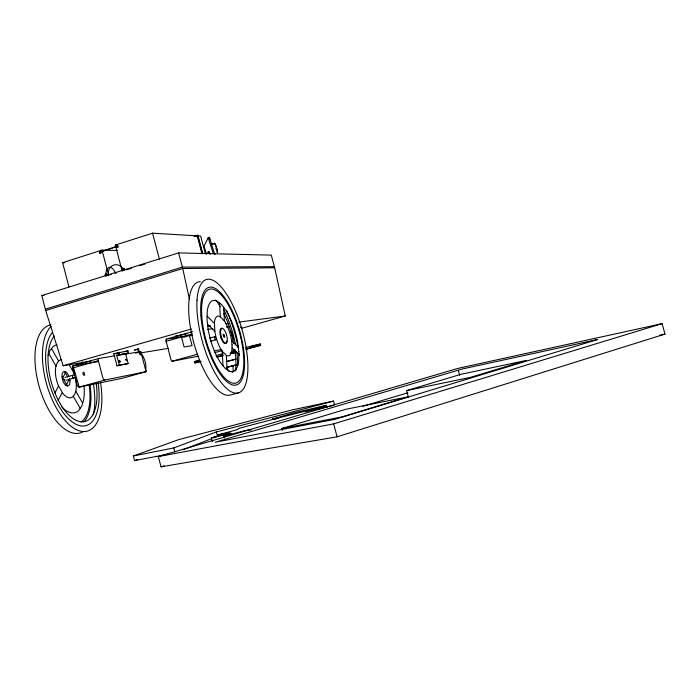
<?xml version="1.0" encoding="UTF-8"?>
<svg xmlns="http://www.w3.org/2000/svg" width="700" height="700" viewBox="0 0 700 700"><rect width="100%" height="100%" fill="white"/><g stroke="black" fill="none" stroke-linecap="round" stroke-linejoin="round"><path stroke-width="1.05" d="M119.928 361.454L119.263 360.491M65.896 380.389L74.069 377.939M209.843 239.365L209.641 238.525M119.945 361.707C118.457 361.331 120.418 360.334 119.56 361.41M99.697 251.974L99.767 252.84M48.107 355.556L49.893 350.578L53.121 346.605A35.087 16.756 74.2 0 1 57.181 344.881M126.438 360.535L126.534 359.835M126.543 360.395L125.755 359.59M214.716 254.231L209.361 237.274L208.215 237.615L204.032 246.172L206.553 254.17M54.854 393.094L58.538 385.989M62.326 378.709L65.8 372.015M226.354 342.431L225.33 343.551A7.849 2.756 74.3 0 1 221.944 340.156L220.561 336.402A7.849 2.756 74.3 0 1 220.194 329.604L221.305 328.387A7.849 2.756 74.3 0 1 222.084 328.545M58.074 400.47L62.265 392.551M66.027 385.446L69.606 378.691M76.615 365.453L77.578 363.65L78.444 365.47M210.088 254.196L209.178 251.282L207.778 252.438L208.661 252.175M119.438 360.447L119.21 361.48L119.884 362.049M117.014 245.963C119.044 244.501 118.309 248.946 116.874 246.829M73.404 375.454A1.558 0.735 74.2 0 0 72.441 376.058A1.558 0.735 74.2 0 0 73.334 378.14L74.007 377.834A1.558 0.735 74.2 0 0 74.078 377.536M99.951 251.632L100.853 252.035L100.389 253.146M119.612 354.602L119.569 354.751M125.711 353.666L126.446 353.623L125.956 353.692M126.735 353.483L126.096 353.701L126.63 353.483M221.287 356.195L223.072 355.644M183.181 449.689L211.487 438.707M213.509 437.929L216.545 436.748M224.306 438.095L223.79 436.135L231.254 433.291L211.435 437.902L212.441 441.691M167.624 454.265L134.531 460.617L133.324 455.98L173.801 447.93L216.379 431.918L333.541 401.091L334.504 404.67M134.531 460.617L137.55 459.498M133.324 455.98L178.71 439.635L291.743 409.99L333.541 401.091M184.686 337.024L184.966 336.936M231.709 366.118L236.425 364.814L231.035 366.284M241.08 327.364L241.745 327.092L240.704 327.285M305.2 411.933L314.659 409.447M122.185 271.154L115.334 245.088L152.53 233.17L197.207 235.865M68.924 286.834L62.615 262.692L102.016 250.075L117.32 250.469M166.425 339.089L166.32 339.124A2.196 0.866 74.1 0 0 166.005 340.786L166.049 341.005M193.996 236.373L197.873 235.287L202.764 253.706M197.873 235.287L194.39 236.381M337.111 436.809L665 334.084L662.077 323.636L457.791 368.419L158.34 456.549L161.044 466.83L337.111 436.809L333.646 423.894L158.34 456.549M91.14 361.121L63.14 365.75L45.692 310.494L41.799 295.54L178.605 252.91L271.285 255.115L274.689 267.803L285.25 315.998L241.43 328.361M126.332 269.859L131.513 268.249M139.808 265.668L144.987 264.049M221.891 355.565L220.325 356.072L221.69 355.845M45.343 309.155L182.376 267.12L274.382 266.674M45.692 310.494L182.744 268.52L274.689 267.803M221.996 355.933L220.421 356.44L221.795 356.213M233.599 352.695L234.631 352.38M333.646 423.894L662.077 323.636M210.656 244.431L214.498 243.267M210.752 244.737L214.594 243.582M406.613 390.6L461.099 374.273L526.207 360.439L470.391 377.37L406.613 390.6L408.441 397.355M281.776 428.496L345.748 409.308L408.196 396.795L341.985 416.902L281.776 428.496L282.293 430.447M161.044 466.83L164.176 465.894M362.889 406.262L407.864 392.77M216.081 355.618L222.88 353.666M216.431 356.947L223.23 355.005M326.856 407.251L326.349 405.352L318.421 407.68L324.275 406.464L315.604 409.22M137.699 349.317C143.071 347.567 127.732 351.846 137.699 349.317A12.486 1.54 74.9 0 0 140.893 352.835M272.449 419.571L278.18 417.891L272.309 419.108L294.21 412.746L326.349 405.352M211.435 437.902L229.88 432.486L217.945 434.884L218.435 436.73M246.269 349.108L247.494 348.714L245.822 349.099M63.14 365.75L191.468 329M128.161 363.554L116.996 365.803L113.837 353.754L127.916 350.866L128.485 353.019L116.699 355.276L119.289 365.155L128.161 363.554L125.606 353.832M186.874 333.83L175.446 336.227L180.513 335.501M124.836 351.741L127.916 350.866M192.623 331.634L166.338 339.124L192.649 335.265M114.94 355.836L98.761 358.47L73.027 365.803L98.656 361.498M116.699 355.276L128.485 353.019M166.136 341.338L192.369 333.891M72.695 367.99L98.35 360.701L98.236 360.159A2.144 0.963 74 0 1 98.761 358.47M135.581 353.106L140.814 351.619L146.09 371.674L121.949 378.359L79.065 387.126A2.835 1.33 74.5 0 1 77.044 384.65L72.599 367.614M226.765 327.189L228.804 326.611M64.951 377.449L72.791 375.235M209.65 338.135L214.83 336.683M235.095 365.269L236.119 364.98M116.996 365.803L119.289 365.155M210.639 341.215L215.819 339.754M146.09 371.674L104.877 380.012L79.205 387.144L73.01 365.811A2.126 0.997 74 0 0 72.572 367.456L72.608 367.666M197.365 354.244L172.043 361.217A2.179 0.857 74.5 0 1 170.879 359.301L166.031 340.944M214.865 352.608L222.023 350.621M201.11 361.646L194.959 362.906L194.609 361.585L199.771 360.159M231.639 351.33L235.428 350.324M245.709 347.489L260.33 343.998L260.689 345.319L246.321 349.274M250.075 346.824L260.33 343.998M194.959 362.906L200.121 361.48M230.23 353.124L235.786 351.662M246.059 348.828L260.689 345.319M217.612 357.175L221.734 356.037M231.35 353.421L234.369 352.66M229.285 371.306A6.265 4.209 74.5 0 1 226.94 367.308L232.881 365.715A6.212 1.103 82.8 0 1 232.881 371.936M226.196 361.637L236.18 359.065M226.791 361.498L235.515 359.257M232.321 366.021L233.8 365.619M217.945 434.884L237.282 429.66L238.612 428.426C267.321 420.796 295.934 413.306 324.817 406.455L319.226 408.774L333.865 405.326M119.464 354.602L119.341 354.812M238.446 392.901L230.396 395.01A58.756 21.035 74.3 0 1 193.515 341.819A58.756 21.035 74.3 0 1 200.305 281.627M223.79 436.135L246.873 430.159L251.221 430.045M119.709 362.101L119.77 360.815L119.639 361.27M230.86 353.132L234.824 352.179M230.956 353.5L235.366 352.485L232.759 353.071M226.94 367.308L233.398 365.689M100.188 253.199L101.01 252.901L101.045 251.843M275.73 418.933L277.804 418.451M659.663 335.204L665 334.084M194.609 361.585L199.736 360.544M198.266 356.23L172.279 361.244M214.235 350.892L221.611 349.51M140.42 352.949L168.263 348.373M118.169 355.311L140.814 351.619M113.837 353.754L118.808 352.957M179.051 337.592L181.064 337.295M183.076 336.998L186.104 336.551M207.498 329.42L212.809 328.685M226.634 326.769L228.76 326.471M207.515 326.235L210.761 325.815M225.873 323.82L228.034 323.54M238.822 322.114L285.25 315.998M104.877 380.012L104.729 380.021A2.826 1.269 74.5 0 1 102.76 377.536L98.271 360.377M41.799 295.54L43.969 295.435M62.615 262.692L64.776 262.701M115.334 245.088L117.486 245.166M99.986 253.19L100.476 253.207M197.566 235.891L200.673 236.075L205.371 253.767M100.275 253.199C98.551 253.269 99.593 250.521 100.905 251.676M207.567 324.257L214.821 331.275M220.754 337.015L221.55 339.22M232.041 347.935L238.814 354.489M207.13 316.102L214.401 323.382M220.343 329.332L221.051 330.041M231.569 340.576L238.306 347.322M68.994 364.315L73.509 372.286A19.574 9.345 74.2 0 1 74.515 375.121M48.825 353.553L56.017 366.118M62.046 376.644L67.375 385.945M73.299 396.287L80.22 408.371M51.511 348.582L58.651 361.095M64.627 371.586L67.734 377.037M69.16 379.531L69.913 380.844M75.784 391.151L82.652 403.191M126.332 359.45L126.508 360.062M215.845 248.281L216.851 250.88M208.215 237.615L213.255 253.575M208.285 251.554L208.898 253.496M458.316 370.344L459.629 375.156M253.925 345.223L254.284 346.57M231.201 331.476L233.389 339.727M233.38 350.892L233.73 352.223M197.514 235.261L202.414 253.697M197.076 235.401L201.941 253.689M178.605 252.91L182.744 268.52L189.42 299.215M216.379 431.918L217.56 436.354M189.464 335.738L192.08 345.634L184.091 346.973L180.845 334.688M152.53 233.17L159.495 259.534M173.801 447.93L174.834 451.85M102.016 250.075L108.719 275.581M119.044 352.266L119.612 354.454M214.463 253.444L214.681 254.424M69.86 379.986L69.965 381.78A7.464 3.561 74.2 0 1 67.882 385.98L65.87 385.359A7.464 3.561 74.2 0 1 62.466 379.418L61.994 375.699A7.464 3.561 74.2 0 1 64.12 371.543L66.132 372.199A7.464 3.561 74.2 0 1 68.889 376.267M223.633 307.256L224.411 320.985M226.336 355.381L227.15 369.749M219.581 302.977L220.325 316.759M222.206 351.304L222.985 365.741M109.664 274.881A4.253 0.473 -14.4 0 1 111.256 274.312M116.191 273.175A4.253 0.473 -14.4 0 0 115.378 273.297A8.68 4.909 79.5 0 0 109.401 267.348A8.68 4.909 79.5 0 0 105.919 274.995M105.612 274.636A0.971 0.875 87.3 0 1 107.24 275.354M122.885 269.929A0.98 0.893 87.9 0 1 123.06 268.686A0.98 0.893 87.9 0 1 124.206 268.678A0.98 0.893 87.9 0 1 124.425 269.911M216.037 339.08A1.628 0.578 74.3 0 1 215.25 339.456A1.628 0.578 74.3 0 1 214.629 337.137A1.628 0.578 74.3 0 1 215.521 337.172M137.498 349.169A44.459 31.57 -2.4 0 1 145.67 370.72M214.524 253.557A4.812 0.551 73.2 0 1 214.769 254.608M214.506 244.248A4.918 0.578 73.2 0 1 215.329 244.396A4.918 0.578 73.2 0 1 217.219 250.39A4.918 0.578 73.2 0 1 217.044 252.306M214.602 244.493A4.594 0.542 73.2 0 1 215.968 246.172A4.594 0.542 73.2 0 1 217.341 252.28M226.774 311.019A58.756 21.035 74.3 0 1 238.009 347.2M239.015 353.447A58.756 21.035 74.3 0 1 239.286 355.565M223.904 309.916A52.894 18.926 74.3 0 1 235.515 344.654M236.749 352.047A52.894 18.926 74.3 0 1 237.755 365.706M226.669 341.005A7.849 2.756 74.3 0 1 226.424 342.3M215.626 299.976A48.431 17.334 74.3 0 1 220.194 306.688M223.729 313.285A48.431 17.334 74.3 0 1 233.739 343.446M234.789 349.422A48.431 17.334 74.3 0 1 235.515 370.773M64.89 379.601A1.549 0.744 74.2 0 1 64.741 379.225M100.511 382.567A56.166 26.504 74.2 0 1 85.453 431.454A56.166 26.504 74.2 0 1 48.002 388.684A56.166 26.504 74.2 0 1 51.222 326.261M82.906 431.83A56.035 26.766 74.2 0 1 39.611 388.036A56.035 26.766 74.2 0 1 50.934 324.852M93.301 383.469A56.035 26.766 74.2 0 1 93.354 414.671M89.889 384.326A48.248 23.047 74.2 0 1 84.114 421.645M82.644 361.821A46.357 22.137 74.2 0 1 83.431 363.738M89.285 386.155A46.357 22.137 74.2 0 1 81.209 421.951M96.276 384.16A46.296 21.84 74.2 0 1 66.579 412.65A46.296 21.84 74.2 0 1 54.329 336.044M98.061 383.058A50.558 23.853 74.2 0 1 66.789 416.99A50.558 23.853 74.2 0 1 51.949 332.999M61.075 359.844A19.574 9.345 74.2 0 0 58.826 360.859L57.059 363.116L55.895 366.467A19.574 9.345 74.2 0 0 58.266 385.42L62.939 393.531A19.574 9.345 74.2 0 0 73.124 396.533L74.812 394.179L75.897 390.801A19.574 9.345 74.2 0 0 75.32 378.026M61.845 406.998A35.087 16.756 74.2 0 0 78.724 410.524L81.707 406.236L83.589 400.155A35.087 16.756 74.2 0 0 84.009 386.523M232.33 372.111A6.212 1.103 82.8 0 1 231.989 371.578M235.987 369.53A6.265 5.574 76.6 0 1 235.121 370.799M108.474 273.306A7.866 7.726 43.9 0 1 123.436 269.675M238.814 351.636L238.805 359.257A36.881 12.959 74.3 0 1 229.171 371.184L225.102 368.314L220.859 363.151A36.881 12.959 74.3 0 1 208.023 328.51L207.051 319.533L207.218 311.762A36.881 12.959 74.3 0 1 217.56 301.35L221.585 304.596L225.68 309.908A36.881 12.959 74.3 0 1 237.799 343.026L238.814 351.636M232.059 344.803L232.032 349.072A20.58 7.228 74.3 0 1 226.572 355.547L221.961 350.998A20.58 7.228 74.3 0 1 214.891 331.861L214.41 322.578A20.58 7.228 74.3 0 1 220.089 316.575L224.648 321.291A20.58 7.228 74.3 0 1 231.499 339.955L232.059 344.803M116.253 246.356C117.477 249.55 118.414 243.81 116.253 246.356M145.486 370.475L145.766 371.096L145.504 370.414M141.076 352.993L140.752 352.476L141.076 352.993M126.044 359.537L126.332 360.176L126.044 359.537M84.49 374.885L84.035 375.27A1.558 0.717 74.2 0 1 82.985 373.669A1.558 0.717 74.2 0 1 83.457 372.243L83.877 372.496A1.558 0.717 74.2 0 1 84.49 374.885M117.023 246.339L99.986 252.166L117.023 246.339M597.45 339.553L334.819 419.361L215.25 442.234L462.543 368.918L597.45 339.553M201.81 316.54A48.729 17.124 74.3 0 0 235.83 383.066A48.729 17.124 74.3 0 0 230.449 308.814A48.729 17.124 74.3 0 0 201.81 316.54M220.57 332.421A7.849 2.756 74.3 0 0 225.969 343.376A7.849 2.756 74.3 0 0 225.286 331.59A7.849 2.756 74.3 0 0 220.57 332.421M223.248 334.924A1.628 0.569 74.3 0 0 224.306 337.365A1.628 0.569 74.3 0 0 224.306 335.081A1.628 0.569 74.3 0 0 223.248 334.924M197.024 300.195A58.905 20.703 74.3 0 0 232.715 392.464A58.905 20.703 74.3 0 0 237.484 316.006A58.905 20.703 74.3 0 0 197.024 300.195M200.909 315.822A50.715 17.824 74.3 0 0 236.338 384.983A50.715 17.824 74.3 0 0 230.676 307.65A50.715 17.824 74.3 0 0 200.909 315.822M122.675 268.957A0.98 0.893 87.9 0 0 123.471 270.41A0.98 0.893 87.9 0 0 124.215 268.931A0.98 0.893 87.9 0 0 122.675 268.957M105.263 274.645A0.971 0.875 87.3 0 0 106.059 276.098A0.971 0.875 87.3 0 0 106.785 274.627A0.971 0.875 87.3 0 0 105.263 274.645"/></g></svg>
